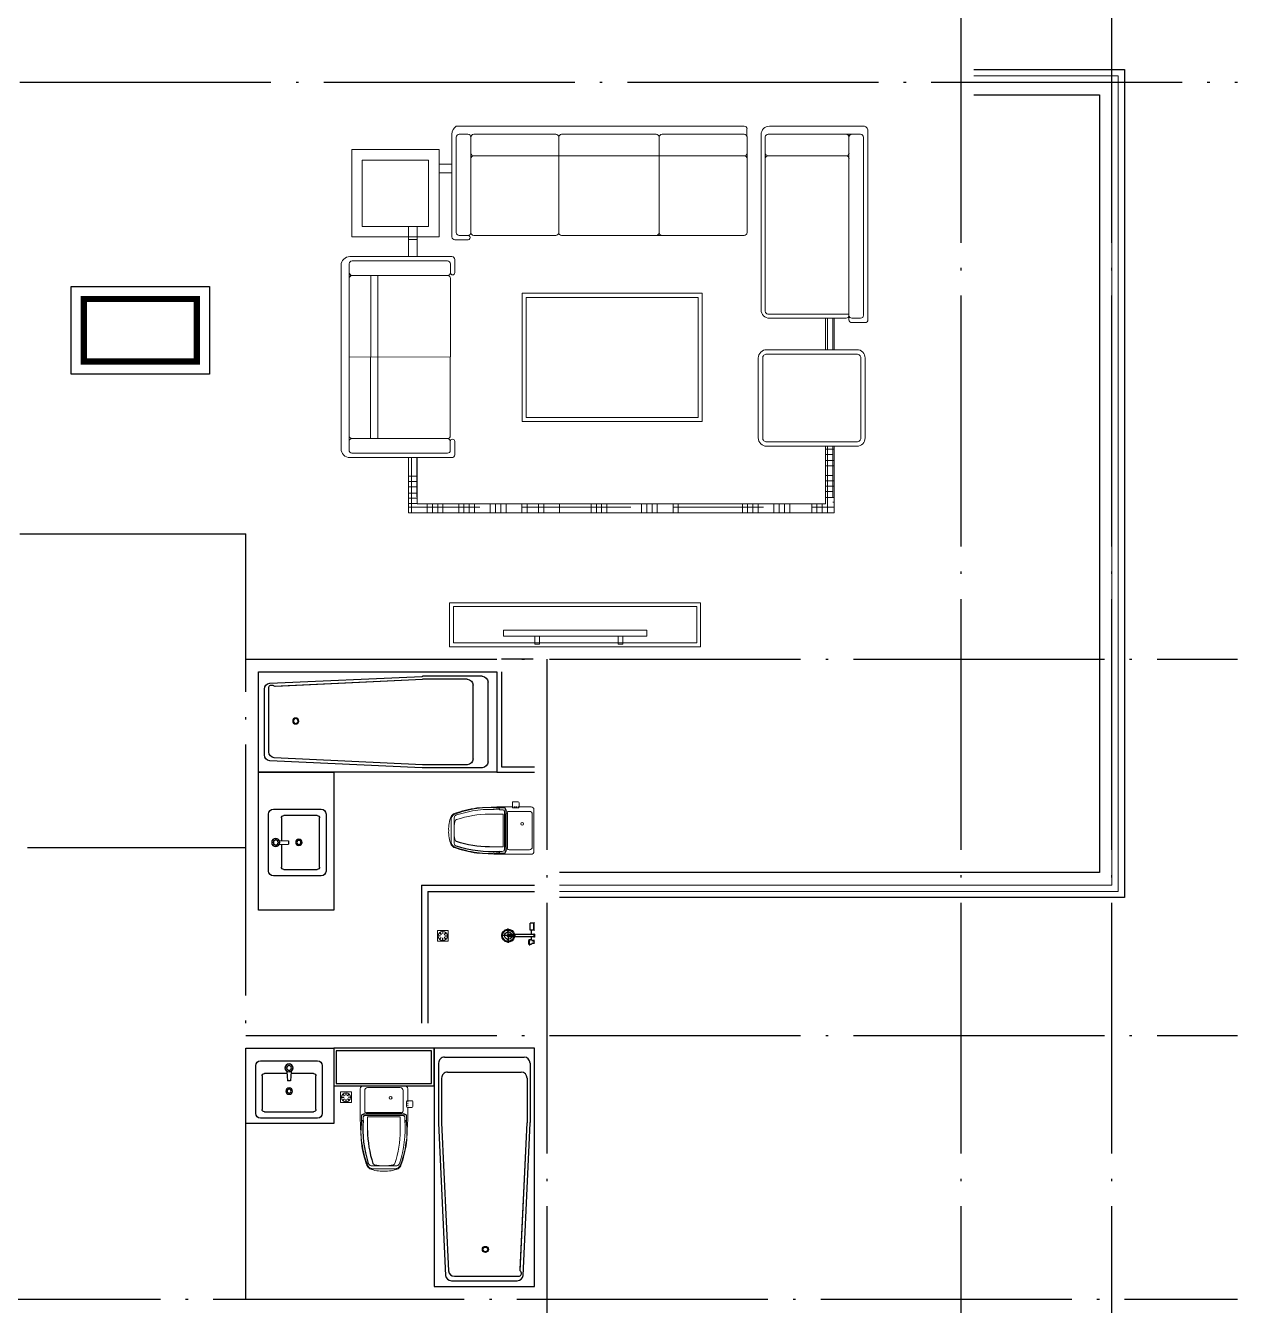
# Model space of a CAD drawing. Extents: x 110900 to 173900, y 7197 to 51694.
# Drawn here: x 147521 to 157176, y 26310 to 36510 of the extents above; entities that cross this region are included whole.
import ezdxf

# ---------------------------------------------------------------- set-up
doc = ezdxf.new("R2010")
doc.units = 0
doc.header["$LTSCALE"] = 1000
doc.header["$MEASUREMENT"] = 0
doc.linetypes.add('DOTE', pattern=[2.4200000000000004, 2, -0.2, 0.02, -0.2])
for name, color, linetype in [('DOTE', 1, 'DOTE'), ('hz', 254, 'Continuous'), ('PUB_TEXT', 255, 'Continuous'), ('厨卫', 154, 'Continuous'), ('平面洁具', 9, 'Continuous'), ('看线', 5, 'Continuous'), ('管井', 236, 'Continuous')]:
    doc.layers.add(name, color=color, linetype=linetype)
doc.layers.add('五金', color=136, linetype='Continuous', lineweight=9)
doc.layers.add('家具', color=33, linetype='Continuous', lineweight=9)
doc.styles.add('C-2007.06.19$0$C-05.28(ok)$0$STANDARD', font='GBENOR', dxfattribs={"bigfont": 'GBCBIG'})

# ---------------------------------------------------------------- blocks, each defined once
blk = doc.blocks.new('A$C25AA54E1')
at = {"ltscale": 20}
for p, q in [((918.3806398103479, 3081.283177424804), (3211.34546013223, 3081.283177424804)), ((3234.39762226562, 2996.971037350246), (3234.39762226562, 3060.811871763668)), ((3412.651158190332, 3081.283177424804), (4162.789895931492, 3081.283177424804)), ((883.5583664940204, 2198.787361320457), (883.5583664940204, 3017.442343011382)), ((3234.469025848433, 2233.609552693786), (3234.469025848201, 2996.284170333995)), ((3346.699882970192, 3015.331902204663), (3346.699882970192, 1617.164867533138)), ((4197.612169247819, 3046.46090410836), (4197.612169247819, 1539.274527175934)), ((1011.641675622668, 2175.90415314096), (906.4415746734012, 2175.90415314096)), ((1711.587444592267, 2210.726344514405), (1057.354674412869, 2210.726344514405)), ((3211.585817669053, 2210.726344514405), (1757.353860951029, 2210.726344514405)), ((883.2927024560049, 2042.172486745752), (71.10492289974354, 2042.172486745752)), ((0.7568959982600063, 1971.824459844967), (-0.0007625480648130178, 510.6958305992885)), ((906.0265973445494, 1914.062591278343), (906.1492217360064, 2019.262620758731)), ((870.7174712414853, 614.157910077949), (872.1794416122139, 1868.389014719753)), ((1442.963714531623, 1750.216044837143), (2878.053004455054, 1750.216044837143)), ((1442.963714531623, 727.7824485326419), (1442.963714531623, 1750.216044837143)), ((2878.053004455054, 1750.216044837143), (2878.053004455054, 727.7824485326419)), ((4023.815861328971, 1551.213592312997), (3412.651158190332, 1551.213592312997)), ((4046.699069508351, 1574.096800492262), (4046.699069508351, 1539.274527175934)), ((4174.728961068438, 1516.391318996553), (4069.582277687732, 1516.391318996553)), ((3324.716124563478, 1234.200903066318), (3324.716124563478, 596.671909271623)), ((4109.677135620965, 1300.152178286458), (3390.667399783619, 1300.152178286458)), ((4175.628410841106, 596.671909271623), (4175.628410841106, 1234.200903066318)), ((2878.053004455054, 727.7824485326419), (1442.963714531623, 727.7824485326419)), ((905.363812067546, 463.2043229772244), (905.4863741940353, 568.3509349252563)), ((3390.667399783619, 530.7206340514822), (4109.677135620965, 530.7206340514822)), ((882.4539460805245, 440.3478036972228), (70.34726435341872, 440.3478036972228))]:
    blk.add_line(p, q, dxfattribs=at)
for p, q in [((918.3806398103479, 2994.227494133753), (918.3806398103479, 2233.609634636901)), ((1011.256617355859, 3017.442343011731), (941.5954886879772, 3017.442343011382)), ((1034.471466233488, 2994.227494133753), (1034.471466233488, 2233.609634636901)), ((1711.347087055678, 3017.442343011382), (1057.686315111117, 3017.442343011382)), ((1734.470652771648, 2996.284170326428), (1734.470652771648, 2233.609552693786)), ((2511.34627359407, 3017.442343011382), (1757.594218487851, 3017.442343011382)), ((2534.469839310274, 2996.284170326428), (2534.469839310274, 2233.609552693786)), ((3211.34546013223, 3017.442343011382), (2557.593405026244, 3017.442343011382)), ((3379.675520580262, 2996.284170333995), (3379.675520580262, 1606.172988329781)), ((4069.913918385981, 3017.442343011382), (3402.799086296232, 3017.442343011382)), ((4046.699069508351, 2994.227494133753), (4046.699069508351, 1573.637241840013)), ((4139.575047053862, 3017.442343011382), (4069.913918385981, 3017.442343011382)), ((4162.789895931492, 2994.227494133753), (4162.789895931259, 1574.096800492378)), ((781.4584509159904, 2779.821162939072), (883.5583664940204, 2779.821162939072)), ((3211.34546013223, 2845.61929724738), (1057.595031949459, 2845.61929724738)), ((4024.715311101638, 2845.61929724738), (3402.799086296232, 2845.61929724738)), ((781.4584509159904, 2709.473136037588), (883.5583664940204, 2709.473136037588)), ((536.1117707432713, 2283.375696658273), (536.1117707432713, 2042.172486745752)), ((606.4597976447549, 2283.375696851173), (606.4597976447549, 2042.172486745752)), ((602.5027211315464, 2177.639425573405), (536.1117707432713, 2177.639425573405)), ((941.2638479897287, 2210.726426457521), (1011.588258054107, 2210.726426457521)), ((502.5027211315464, 2040.696011079126), (502.5027211315464, 2042.172486745752)), ((64.48942801705562, 1915.428571427008), (64.57062711729668, 1985.089652769966)), ((87.81252014753409, 2008.277425952372), (848.4298629106488, 2007.390826971969)), ((871.2863821906503, 1984.480960984947), (871.2044099499471, 1914.156598696252)), ((63.9482875179965, 569.0002166916383), (65.46699305530638, 1871.904681733693)), ((65.4637110887561, 1869.089067310793), (64.48942801728845, 1915.428571426892)), ((86.6488228305243, 1892.187877106247), (849.3229223322123, 1891.29888070689)), ((86.6488228305243, 1892.187877105782), (849.3229223322123, 1891.298880706425)), ((87.67720119981095, 1892.186678396771), (848.2945439629257, 1891.300079416367)), ((235.7982764760964, 592.0147677045316), (236.2852971276734, 1892.013456227258)), ((292.6911996102426, 591.9484515625518), (293.1782202618197, 1891.947140085278)), ((1475.939352141693, 1717.240407227073), (2845.077366844984, 1717.240407227073)), ((1475.939352141693, 760.7580861427123), (1475.939352141693, 1717.240407227073)), ((2845.077366844984, 1717.240407227073), (2845.077366844984, 760.7580861427123)), ((4046.699069508351, 1584.189229923068), (3401.659278986976, 1584.189229923068)), ((3859.75199497072, 1301.515415184549), (3859.75199497072, 1551.213592312997)), ((3875.915964431595, 1551.213592312997), (3875.915964431595, 1302.656331226695)), ((3917.795024196384, 1551.213592312997), (3917.795024196384, 1301.580183129292)), ((3930.100021872204, 1300.152178286458), (3930.100021872204, 1551.213592312997)), ((4139.906687752111, 1551.213592312997), (4069.582277687732, 1551.213592312997)), ((64.7330059807282, 1242.213794752257), (871.4484564268496, 1241.273462398909)), ((3359.538397880038, 1234.200903066318), (3359.538397880038, 596.671909271623)), ((4109.677135620965, 1265.329904969782), (3390.667399783619, 1265.329904969782)), ((4140.806137524545, 596.671909271623), (4140.806137524545, 1234.200903066318)), ((2845.077366844984, 760.7580861427123), (1475.939352141693, 760.7580861427123)), ((63.86708841798827, 499.339135348564), (63.9482875179965, 569.0002166916383)), ((87.19018054823391, 592.1879898740444), (847.8076052544639, 591.3013907981804)), ((870.5821522937622, 498.0671625224641), (870.6641245344654, 568.3915248110425)), ((3390.667399783619, 565.5429073680425), (4109.677135620965, 565.5429073680425)), ((3859.75199497072, 70.34732846473344), (3859.75199497072, 530.7206340514822)), ((3875.915964431595, 530.7206340514822), (3875.915964431595, -0.0006984367500990629)), ((3917.795024196384, 530.7206340514822), (3917.795024196384, 127.960794660612)), ((3930.100021872204, -0.0006984367500990629), (3930.100021872204, 530.7206340514822)), ((87.05486160051078, 476.0972423182102), (847.6722863067407, 475.2106432428118)), ((536.1117707435042, 440.3478036972228), (536.1117707432713, -0.0006984367500990629)), ((560.623661366757, 440.3478036972228), (560.623661366757, -0.0006984367500990629)), ((602.5027211315464, 440.3478036972228), (602.5027211315464, 127.960794660612)), ((606.4597976447549, 440.3478036972228), (606.4597976447549, 70.34732846473344)), ((3930.100021872204, 506.7406081918161), (3859.75199497072, 506.7406081918161)), ((3917.795024196617, 464.8615484271431), (3859.75199497072, 464.8615484271431)), ((3930.100021872204, 416.0272297747433), (3859.75199497072, 416.0272297747433)), ((3930.100021872204, 374.1481700099539), (3859.75199497072, 374.1481700099539)), ((606.4597976447549, 291.9982707090676), (536.1117707432713, 291.9982707090676)), ((602.5027211317793, 250.1192109443946), (536.1117707432713, 250.1192109443946)), ((606.4597976447549, 208.2401511796052), (536.1117707432713, 208.2401511796052)), ((3917.795024196617, 296.6241030992242), (3859.75199497072, 296.6241030992242)), ((3930.100021872204, 254.7450433344347), (3859.75199497072, 254.7450433344347)), ((3930.100021872204, 212.8659835696453), (3859.75199497072, 212.8659835696453)), ((606.4597976447549, 157.8638883972308), (536.1117707432713, 157.8638883972308)), ((606.4597976447549, 115.9848286324413), (536.1117707432713, 115.9848286324413)), ((3917.795024196617, 170.9869238049723), (3859.75199497072, 170.9869238049723)), ((3930.100021872204, 122.1526051525725), (3859.75199497072, 122.1526051525725)), ((606.4597976447549, 74.10576886765193), (536.1117707432713, 74.10576886765193)), ((1105.051438309019, 44.20267513103317), (536.1117707432713, 44.20267513103317)), ((606.4597976447549, 86.08173489582259), (602.5027211317793, 86.08173489582259)), ((606.4597976447549, 70.34732846473344), (3859.75199497072, 70.34732846473344)), ((686.2608406611253, 70.34732846473344), (686.2608406611253, -0.0006984367500990629)), ((728.1399004259147, 70.34732846473344), (728.1399004259147, -0.0006984367500990629)), ((770.0189601907041, 70.34732846473344), (770.0189601907041, -0.0006984367500990629)), ((811.8980199554935, 70.34732846473344), (811.8980199554935, -0.0006984367500990629)), ((937.5351992498618, 70.34732846473344), (937.5351992498618, -0.0006984367500990629)), ((979.4142590146512, 70.34732846473344), (979.4142590146512, -0.0006984367500990629)), ((1021.293318779441, 70.34732846473344), (1021.293318779441, -0.0006984367500990629)), ((1063.17237854423, 70.34732846473344), (1063.17237854423, -0.0006984367500990629)), ((1188.809557838598, 70.34732846473344), (1188.809557838598, -0.0006984367500990629)), ((1230.688617603388, 70.34732846473344), (1230.688617603388, -0.0006984367500990629)), ((1272.567677368177, 70.34732846473344), (1272.567677368177, -0.0006984367500990629)), ((1314.446737132967, 70.34732846473344), (1314.446737132967, -0.0006984367500990629)), ((1440.083916427335, 70.34732846473344), (1440.083916427335, -0.0006984367500990629)), ((2310.148872663965, 44.20267513103317), (1440.083916427335, 44.20267513103317)), ((1481.962976192124, 70.34732846473344), (1481.962976192124, -0.0006984367500990629)), ((1573.842035956914, 70.34732846473344), (1573.842035956914, -0.0006984367500990629)), ((1615.721095721703, 70.34732846473344), (1615.721095721703, -0.0006984367500990629)), ((1741.358275016071, 70.34732846473344), (1741.358275016071, -0.0006984367500990629)), ((1992.632633604808, 70.34732846473344), (1992.632633604808, -0.0006984367500990629)), ((2034.511693369597, 70.34732846473344), (2034.511693369597, -0.0006984367500990629)), ((2076.390753134387, 70.34732846473344), (2076.390753134387, -0.0006984367500990629)), ((2118.269812899176, 70.34732846473344), (2118.269812899176, -0.0006984367500990629)), ((2393.906992193544, 70.34732846473344), (2393.906992193544, -0.0006984367500990629)), ((2435.786051958334, 70.34732846473344), (2435.786051958334, -0.0006984367500990629)), ((2477.665111723123, 70.34732846473344), (2477.665111723123, -0.0006984367500990629)), ((2519.544171487913, 70.34732846473344), (2519.544171487913, -0.0006984367500990629)), ((2645.181350782281, 70.34732846473344), (2645.181350782281, -0.0006984367500990629)), ((3365.246307018911, 44.20267513103317), (2645.181350782281, 44.20267513103317)), ((2687.06041054707, 70.34732846473344), (2687.06041054707, -0.0006984367500990629)), ((3197.730067959754, 70.34732846473344), (3197.730067959754, -0.0006984367500990629)), ((3239.609127724543, 70.34732846473344), (3239.609127724543, -0.0006984367500990629)), ((3281.488187489333, 70.34732846473344), (3281.488187489333, -0.0006984367500990629)), ((3323.367247254122, 70.34732846473344), (3323.367247254122, -0.0006984367500990629)), ((3449.00442654849, 70.34732846473344), (3449.00442654849, -0.0006984367500990629)), ((3490.88348631328, 70.34732846473344), (3490.88348631328, -0.0006984367500990629)), ((3532.762546078069, 70.34732846473344), (3532.762546078069, -0.0006984367500990629)), ((3574.641605842859, 70.34732846473344), (3574.641605842859, -0.0006984367500990629)), ((3750.278785137227, 70.34732846473344), (3750.278785137227, -0.0006984367500990629)), ((3930.100021872204, 44.20267513103317), (3750.278785137227, 44.20267513103317)), ((3792.157844902016, 70.34732846473344), (3792.157844902016, -0.0006984367500990629)), ((3834.036904666806, 70.34732846473344), (3834.036904666806, -0.0006984367500990629)), ((3930.100021872204, 86.08173489582259), (3917.795024196617, 86.08173489582259)), ((536.1117707432713, -0.0006984367500990629), (3930.100021872204, -0.0006984367500990629))]:
    blk.add_line(p, q)
blk.add_lwpolyline([(781.4584509159104, 2895.203268743644), (781.4584509159104, 2198.757802462758), (85.01298463501007, 2198.757802462758), (85.01298463501007, 2895.203268743644)], close=True, dxfattribs=at)
blk.add_lwpolyline([(697.8849949622017, 2811.629812789935), (697.8849949622017, 2282.331258416467), (168.5864405887187, 2282.331258416467), (168.5864405887187, 2811.629812789935)], close=True)
at = {"ltscale": 20, "extrusion": (0, 0, -1)}
for centre, major_axis, ratio, start_param, end_param in [((953.3906916857231, 3020.769384654472), (-49.43492109714919, 49.43492109714918), 0.9999999999949295, 5.450179854177006, 6.544087876733417), ((3211.34546013223, 3058.068328547175), (16.41537706555899, 16.41537706555899), 0.9999999999952889, -0.7853981633998038, 0.6966887281092213), ((4162.789895931492, 3046.46090410836), (24.62306559830904, 24.62306559830904), 0.9999999999997962, -0.7853981633975502, 0.78539816339755), ((906.4415746734012, 2198.787361320341), (16.18087167898193, 16.18087167898193), 0.9999999999952617, 2.356194490189976, 3.926990816989611), ((1011.588258054107, 2233.609634636785), (-16.18087167898193, 16.18087167898193), 0.9999999999952617, 2.356194490189976, 3.926990816989611), ((1711.587444592267, 2233.609552693786), (-16.18087167898193, 16.18087167898193), 0.9999999999952617, 2.356194490189976, 3.926990816989611), ((1757.353860951029, 2233.609552693786), (16.18087167898193, 16.18087167898193), 0.9999999999952617, 2.356194490189976, 3.926990816989611), ((2511.586631130893, 2233.609552693786), (-16.18087167898193, 16.18087167898193), 0.9999999999952617, 2.356194490189976, 3.926990816989611), ((2557.353047489421, 2233.609552693786), (16.18087167898193, 16.18087167898193), 0.9999999999952617, 2.356194490189976, 3.926990816989611), ((3211.585817669053, 2233.609552693786), (-16.18087167898193, 16.18087167898193), 0.9999999999952617, 2.356194490189976, 3.926990816989611), ((4023.815861328971, 1574.096800492378), (16.18087167921042, 16.18087167921042), 0.9999999999822817, 0.7853981633961329, 2.356194490183486), ((4174.728961068438, 1539.274527175934), (-16.18087167898193, 16.18087167898193), 0.9999999999952617, 2.356194490189976, 3.926990816989611)]:
    blk.add_ellipse(centre, major_axis=major_axis, ratio=ratio, start_param=start_param, end_param=end_param, dxfattribs=at)
at = {"ltscale": 20}
for centre, major_axis, ratio, start_param, end_param in [((3412.651158190332, 3015.331902204663), (-46.63459393614902, 46.63459393614902), 0.9999999999962625, -0.785398163399317, 0.785398163399317), ((71.10492289974354, 1971.824459844269), (49.7435668651639, 49.7435668651639), 0.9999999999987447, 0.7853981633980759, 2.356194490181788), ((883.2660291024949, 2019.289294112241), (-16.18087167878352, 16.18087167878352), 0.9999999999993547, 3.925825186747918, 5.496621513537082), ((848.3212173166685, 1914.183272049879), (-16.18087167871481, 16.18087167871481), 0.9999999999874984, 2.355028859941349, 3.925825186753834), ((849.2962489789352, 1868.415688073263), (16.18087167888955, 16.18087167888955), 0.9999999999557189, 5.496621513515241, 7.067417840364605), ((849.2962489789352, 1868.415688073263), (16.18087167888955, 16.18087167888955), 0.9999999999557189, 5.496621513515241, 7.067417840364605), ((888.6156167227309, 1914.136303658015), (12.41426127055885, 12.40619184037719), 0.9843071922759038, 2.347445796428546, 5.489038450018339), ((3412.651158190332, 1617.164867533138), (46.63459393614903, 46.63459393614902), 0.9999999999962625, 2.356194490190476, 3.92699081698911), ((4069.582277687732, 1539.274527175934), (16.18087167898193, 16.18087167898193), 0.9999999999952617, 2.356194490189976, 3.926990816989611), ((3390.667399783619, 1234.200903066318), (-46.63459393609081, 46.63459393609082), 0.9999999999987589, -0.7853981633980689, 0.7853981633980687), ((4109.677135620965, 1234.200903066318), (46.63459393609082, 46.63459393609082), 0.9999999999987589, 5.497787143781517, 7.068583470577655), ((847.8342786079738, 614.1845834315754), (-16.18087167877308, 16.18087167877308), 0.9999999999802957, 2.355028859937748, 3.925825186757436), ((70.34726435341872, 510.6958305987064), (49.74356686515966, 49.74356686515966), 0.9999999999989152, 2.356194490185183, 3.926990816987784), ((847.7809319009539, 568.4181981645525), (-16.18087167878352, 16.18087167878352), 0.9999999999993547, 3.925825186747918, 5.496621513537082), ((888.0752493641339, 568.3712298681494), (12.41424283189967, 12.40619277557658), 0.9843085810448725, -0.7941469320344435, 2.34744572155535), ((3390.667399783619, 596.671909271623), (46.63459393609082, 46.63459393609082), 0.9999999999987589, 2.356194490191724, 3.926990816987862), ((4109.677135620965, 596.671909271623), (-46.63459393609081, 46.63459393609082), 0.9999999999987589, 2.356194490191724, 3.926990816987862), ((882.4806194340345, 463.2309963306179), (-16.18087167883109, 16.18087167883109), 0.9999999999934635, 2.355028859954518, 3.925825186750864)]:
    blk.add_ellipse(centre, major_axis=major_axis, ratio=ratio, start_param=start_param, end_param=end_param, dxfattribs=at)
at = {"extrusion": (0, 0, -0.9999999999999998)}
for centre, major_axis, ratio, start_param, end_param in [((941.5954886879772, 2994.227494133636), (16.41537706564577, 16.41537706564577), 0.9999999999935177, 3.926990816990482, 5.497787143778897), ((1057.686315111117, 2994.227494133636), (16.41537706553934, 16.41537706553934), 0.9999999999964552, 3.926990816983999, 5.497787143770337), ((3402.799086296232, 2868.834146125009), (-16.41537706568312, 16.41537706568312), 0.9999999999963961, 3.926990816989044, 5.409077708485713)]:
    blk.add_ellipse(centre, major_axis=major_axis, ratio=ratio, start_param=start_param, end_param=end_param, dxfattribs=at)
at = {"extrusion": (0, 0, -1)}
for centre, major_axis, ratio, start_param, end_param in [((1011.256617355859, 2994.227494133636), (16.41537706553936, 16.41537706553936), 0.9999999999864237, -0.7853981634042365, 0.7853981634042362), ((1711.347087055678, 2994.227494133636), (-16.41537706579386, 16.41537706579386), 0.9999999999794374, 0.7853981634077295, 2.267485054887573), ((1757.594218487851, 2994.227494133636), (16.41537706579386, 16.41537706579386), 0.9999999999794371, 4.015700252292013, 5.497787143771856), ((2511.34627359407, 2994.227494133636), (-16.41537706566159, 16.41537706566159), 0.999999999994236, 0.7853981634003302, 2.267485054894856), ((2557.593405026244, 2994.227494133636), (16.41537706566159, 16.41537706566159), 0.9999999999942359, 4.01570025228473, 5.497787143779256), ((3211.34546013223, 2994.227494133636), (-16.41537706566159, 16.41537706566159), 0.999999999994236, 0.7853981634003302, 2.267485054894856), ((4023.484220630722, 2994.227494133636), (16.41537706559756, 16.41537706559756), 0.9999999999993905, -0.785398163397753, 0.7853981633977529), ((4069.913918385981, 2994.227494133636), (-16.41537706559756, 16.41537706559756), 0.9999999999993906, 5.497787143781833, 7.068583470577339), ((4139.575047053862, 2994.227494133636), (16.41537706565577, 16.41537706565578), 0.99999999997224, -0.7853981634213576, 0.7853981634063136), ((1057.595031949459, 2868.834146125009), (-16.41537706579386, 16.41537706579386), 0.9999999999794374, 3.926990816997523, 5.409077708477366), ((3211.34546013223, 2822.404448369751), (16.41537706555899, 16.41537706555899), 0.9999999999952889, -0.7853981633998038, 0.6966887281092213), ((4024.715311101638, 2822.404448369751), (-16.41537706565393, 16.41537706565393), 0.9999999999946821, 0.7853981634001072, 2.26748505490007), ((941.2638479897287, 2233.609634636785), (16.18087167898193, 16.18087167898193), 0.9999999999952617, 2.356194490189976, 3.926990816989611), ((4069.582277687732, 1574.096800492378), (16.18087167898193, 16.18087167898193), 0.9999999999952617, 2.356194490189976, 3.926990816989611), ((4139.906687752111, 1574.096800492378), (-16.18087167898193, 16.18087167898193), 0.9999999999952617, 2.356194490189976, 3.926990816989611)]:
    blk.add_ellipse(centre, major_axis=major_axis, ratio=ratio, start_param=start_param, end_param=end_param, dxfattribs=at)
at = {"extrusion": (0, 0, -0.9999999999999999)}
blk.add_ellipse((3402.799086296232, 2994.227494133636), major_axis=(16.41537706568311, 16.41537706568312), ratio=0.9999999999963961, start_param=4.015700252283667, end_param=5.497787143780336, dxfattribs=at)
for centre, major_axis, ratio, start_param, end_param in [((3211.34546013223, 2868.834146125009), (16.41537706566159, 16.41537706566159), 0.999999999994236, 3.926990816990123, 5.40907770848465), ((4024.715311101638, 2868.834146125009), (16.41537706568312, 16.41537706568312), 0.9999999999963961, 3.926990816989044, 5.409077708485713), ((1057.595031949459, 2822.404448369751), (16.41537706561391, 16.41537706561391), 0.9999999999899127, 0.7853981634024919, 2.267485054896835), ((3402.799086296232, 2822.404448369751), (16.41537706565393, 16.41537706565393), 0.9999999999946821, 0.7853981634001072, 2.26748505490007), ((87.78546022367664, 1985.062592846109), (-16.41537706538476, 16.41537706538476), 0.9999999999982017, -0.786563793643375, 0.7842325331583346), ((848.4031895573717, 1984.507634338457), (16.18087167865653, 16.18087167865653), 0.9999999999946897, 5.496621513539825, 7.06741784034512), ((87.6501412759535, 1868.971845290391), (-16.41537706538476, 16.41537706538476), 0.9999999999982017, -0.786563793643375, 0.7842325331583346), ((87.7042611236684, 1915.401511503151), (16.41537706538476, 16.41537706538476), 0.9999999999982015, 2.355028859951433, 3.925825186743112), ((88.67854410456493, 1869.061929775518), (-16.41537706548238, 16.41537706548238), 0.9999999999847389, -0.6978543583677407, 0.7842325331650657), ((88.67854410479777, 1869.061929775518), (16.41537706537947, 16.41537706537947), 0.9999999999995579, 0.8729419684448783, 2.355028859952111), ((88.73245114739984, 1915.309029789525), (-16.41537706579015, 16.41537706579015), 0.9999999999474024, 0.7842325331837339, 2.26631942465306), ((88.73245114763267, 1915.309029789409), (-16.41537706540871, 16.41537706540871), 0.9999999999993272, 0.7842325331577715, 2.266319424679504), ((3401.659278986976, 1606.172988329781), (15.54486464546062, 15.54486464546062), 0.9999999999862773, 2.356194490185483, 3.926990816994103), ((3390.667399783619, 1234.200903066318), (-22.01152833760715, 22.01152833760715), 0.9999999999835469, -0.7853981634056748, 0.7853981634056746), ((4109.677135620965, 1234.200903066318), (22.01152833760716, 22.01152833760716), 0.9999999999835469, 5.497787143766431, 7.068583470585261), ((87.21724047209136, 615.402822980308), (16.41537706538476, 16.41537706538476), 0.9999999999981899, 2.355028859951427, 3.925825186753148), ((87.16312062437646, 568.9731567676645), (-16.41537706544304, 16.41537706544304), 0.9999999999911071, -0.7865637936469223, 0.7842325331568669), ((3390.667399783619, 596.671909271623), (22.01152833772358, 22.01152833772358), 0.9999999999729694, 2.35619449017135, 3.926990816985798), ((4109.677135620965, 596.671909271623), (-22.0115283378982, 22.0115283378982), 0.9999999999870208, 2.356194490178376, 3.926990816993731), ((87.08192152436823, 499.3120754247066), (-16.41537706525861, 16.41537706525861), 0.9999999999935012, 0.7842325331606732, 2.355028859954086), ((847.6989596604835, 498.0938358758576), (-16.18087167877308, 16.18087167877308), 0.9999999999802957, 2.355028859937748, 3.925825186757436)]:
    blk.add_ellipse(centre, major_axis=major_axis, ratio=ratio, start_param=start_param, end_param=end_param)
at = {"ltscale": 20, "extrusion": (0, 0, -0.9999999999999999)}
blk.add_ellipse((1011.588258054107, 2193.315207856009), major_axis=(12.70333333498662, 12.67655860629283), ratio=0.9429872195307343, start_param=-0.8157856729866981, end_param=2.325806980603095, dxfattribs=at)
at = {"ltscale": 20, "extrusion": (0, 0, -0.9999999999999998)}
blk.add_ellipse((1057.354674412869, 2233.609552693786), major_axis=(-16.18087167907989, 16.18087167907988), ratio=0.9999999999831545, start_param=3.926990816995664, end_param=5.497787143773715, dxfattribs=at)
blk = doc.blocks.new('R37777777777')
at = {"layer": '家具', "ltscale": 0.5}
blk.add_lwpolyline([(1083651.513411456, -53168.71019325257), (1083301.513411456, -53168.71019325257), (1083301.513411456, -55168.71019325257), (1083651.513411456, -55168.71019325257)], close=True, dxfattribs=at)
at = {"layer": '家具', "ltscale": 40}
for points in [[(1083621.513411456, -53198.71019325257), (1083331.513411456, -53198.71019325257), (1083331.513411456, -55138.71019325257), (1083621.513411456, -55138.71019325257)], [(1083519.519712096, -54740.76457094468), (1083566.021412822, -54740.76457094468), (1083566.021412822, -53596.65581556052), (1083519.519712096, -53596.65581556052)], [(1083566.021412822, -53885.6025711816), (1083631.513411456, -53885.6025711816), (1083631.513411456, -53847.26836394903), (1083566.021412822, -53847.26836394903)], [(1083566.021412822, -54549.75628407873), (1083631.513411456, -54549.75628407873), (1083631.513411456, -54511.42207684615), (1083566.021412822, -54511.42207684615)]]:
    blk.add_lwpolyline(points, close=True, dxfattribs=at)
blk = doc.blocks.new('ma2')
at = {"layer": '厨卫', "color": 0}
for centre, radius, start, end in [((712.4397293468937, -340.4294771072455), 881.4089537639704, 175.7102634410839, 198.2941325647518), ((703.8273664154112, -352.850587095134), 834.3315730198825, 180.1819425780539, 198.4972610620786)]:
    blk.add_arc(centre, radius, start, end, dxfattribs=at)
at = {"layer": '家具', "color": 0}
for p, q in [((0, 0), (-166.5, 0)), ((0, 0), (166.5, 0)), ((-189, -22.5), (-189, -274.5)), ((-153, -36), (-153, -198)), ((0, -13.5), (-130.5, -13.5)), ((0, -13.5), (130.5, -13.5)), ((153, -36), (153, -198)), ((189, -22.5), (189, -122.0254213614389)), ((180, -125.0999999998603), (180, -164.6999999999534)), ((191.7000000001863, -117.9000000001397), (187.2000000001863, -117.9000000001397)), ((191.7000000001863, -171.9000000001397), (187.2000000001863, -171.9000000001397)), ((189, -121.200333661167), (189, -129.7378550155554)), ((189, -136.9619115462992), (189, -146.4845315185376)), ((189, -153.1339471887331), (189, -161.6714685431216)), ((189, -170.1148700807244), (189, -274.5)), ((191.7000000001863, -117.9000000001397), (222.3000000007451, -117.9000000001397)), ((191.7000000001863, -171.9000000001397), (222.3000000007451, -171.9000000001397)), ((229.5, -125.0999999998603), (229.5, -164.6999999999534)), ((-180, -230.4000000001397), (-138.5999999996275, -211.5)), ((-180, -230.4000000001397), (-180, -316.4254094343632)), ((-180, -230.4000000001397), (0, -230.4000000001397)), ((-175.5, -279), (-175.5, -280.3469112922903)), ((-166.5, -274.5), (-171, -274.5)), ((-166.5, -252.9000000001397), (-166.5, -274.5)), ((-148.5, -234.9000000001397), (0, -234.9000000001397)), ((-138.5999999996275, -211.5), (0, -211.5)), ((-130.5, -220.5), (0, -220.5)), ((-130.5, -250.1999999999534), (-130.5, -355.5)), ((0, -246.5999999998603), (-126.8999999994412, -246.5999999998603)), ((-118.7999999998137, -246.5999999998603), (0, -246.5999999998603)), ((138.6000000005588, -211.5), (0, -211.5)), ((130.5, -220.5), (0, -220.5)), ((180, -230.4000000001397), (0, -230.4000000001397)), ((148.5, -234.9000000001397), (0, -234.9000000001397)), ((118.8000000007451, -246.5999999998603), (0, -246.5999999998603)), ((0, -246.5999999998603), (126.9000000003725, -246.5999999998603)), ((130.5, -250.1999999999534), (130.5, -355.5)), ((180, -230.4000000001397), (138.6000000005588, -211.5)), ((166.5, -252.9000000001397), (166.5, -274.5)), ((166.5, -274.5), (171, -274.5)), ((175.5, -279), (175.5, -280.3469112922903)), ((180, -230.4000000001397), (180, -316.4254094343632)), ((-77.39916105940938, -636.3000000000466), (-101.8862989675254, -636.3000000000466)), ((93.06087754387408, -659.6999999999534), (-93.06087754294276, -659.6999999999534)), ((-67.5, -636.3000000000466), (-77.39916105940938, -636.3000000000466)), ((-67.5, -636.3000000000466), (0, -636.3000000000466)), ((67.5, -636.3000000000466), (0, -636.3000000000466)), ((0, -659.6999999999534), (93.06087754387408, -659.6999999999534)), ((67.5, -636.3000000000466), (77.39916105940938, -636.3000000000466)), ((77.39916105940938, -636.3000000000466), (101.8862989684567, -636.3000000000466))]:
    blk.add_line(p, q, dxfattribs=at)
blk.add_circle((53.10000000055879, -94.5), 11.40815247663667, dxfattribs=at)
for centre, radius, start, end in [((-166.5, -22.5), 22.5, 90, 180), ((166.5, -22.5), 22.5, 0, 90), ((-130.5, -36), 22.5, 90, 180), ((130.5, -36), 22.5, 0, 90), ((-130.5, -198), 22.5, 180, 270), ((130.5, -198), 22.5, 270, 0), ((187.2000000001863, -125.0999999998603), 7.2, 90, 180), ((187.2000000001863, -164.6999999999534), 7.2, 180, 270), ((222.3000000007451, -125.0999999998603), 7.2, 0, 90), ((222.3000000007451, -164.6999999999534), 7.2, 270, 0), ((6805.708689086139, -14.98956554476172), 6999.521077242298, 182.1247541061041, 183.6000563417639), ((315.9997481284663, -366.8548092211131), 499.0547252698382, 170.0177249498389, 190.1148802118945), ((-171, -279), 4.5, 90, 180), ((-148.5, -252.9000000001397), 18, 90, 180), ((-126.8999999994412, -250.1999999999534), 3.6, 90, 180), ((-712.4397293459624, -340.4294771070126), 881.4089537639704, 341.7058674352483, 4.289736558916106), ((126.9000000003725, -250.1999999999534), 3.6, 0, 90), ((148.5, -252.9000000001397), 18, 0, 90), ((171, -279), 4.5, 0, 90), ((-315.999748127535, -366.8548092208803), 499.0547252698382, 349.8851197881055, 9.98227505016114), ((-6805.708688990213, -14.98956555104814), 6999.521077147583, 356.3999436582361, 357.875245893896), ((-703.8273664144799, -352.850587095134), 834.3315730198825, 341.5027389379214, 359.8180574219461), ((749.1395910214633, -320.9842596482486), 938.6835635739402, 188.1773252605921, 199.5371123268662), ((594.2509733149782, -352.8633294566534), 776.2321552453669, 187.5236788309576, 201.3401300184077), ((-594.2509733149782, -352.8633294566534), 776.2321552453669, 338.6598699815923, 352.4763211690424), ((-749.075333350338, -321.0035344087519), 938.6165597252316, 340.4626847572233, 351.8237832072882), ((-122.7765990523621, -630.3817124427296), 13.5, 199.5371123268662, 212.7351400685429), ((-70.42896267399192, -596.7297718022019), 75.73124732212365, 212.7351400685429, 236.252720039565), ((-116.1856549186632, -630.4243820346892), 13.5, 201.3401300184077, 225.0456671177679), ((117.4627921506763, -396.4031826078426), 344.1924834331063, 225.0456671177679, 228.0776655614675), ((-99.85239377990365, -611.0890470207669), 25.2928630336992, 193.7470556061474, 265.387626009144), ((-91.53043877147138, -625.7263711621054), 34.00808285177626, 231.9313491334848, 272.5793075874444), ((-12.88828185852617, -423.2266014702618), 256.5972770769422, 247.1572968181039, 272.8790446030137), ((-70.33155621122569, -611.8393892205786), 18, 198.4972610620786, 250.8187481424693), ((-15.12868216913193, -386.4469691873528), 249.9794124911297, 255.8484349526227, 273.4075284237138), ((12.88828185852617, -423.226601468632), 256.5972770785842, 267.1209553969863, 292.8427031818961), ((15.12868217006326, -386.4469691873528), 249.9794124911297, 266.5924715762862, 284.1515650473773), ((70.33155621215701, -611.8393892205786), 18, 289.1812518575307, 341.5027389379214), ((91.5304387724027, -625.7263711621054), 34.00808285177626, 267.4206924125555, 308.0686508665152), ((99.85239378083497, -611.0890470207669), 25.2928630336992, 274.612373990856, 346.2529443938527), ((70.42896267492324, -596.7297718022019), 75.73124732212365, 303.7472799604349, 327.2648599314571), ((-117.4627921497449, -396.4031826076098), 344.1924834331063, 311.9223344385325, 314.9543328822321), ((116.1856549195945, -630.4243820346892), 13.5, 314.9543328822321, 338.6598699815923), ((122.7765990523621, -630.3817124427296), 13.5, 327.2648599314571, 340.4628876731337)]:
    blk.add_arc(centre, radius, start, end, dxfattribs=at)
blk = doc.blocks.new('x6')
at = {"layer": '厨卫', "color": 0}
for p, q in [((227.1291524255648, 0), (-227.1291524246335, 0)), ((-265.229152424261, -38.09999999997672), (-265.229152424261, -419.0999999999767)), ((-195.3791524246335, -101.5999999999767), (-15.59883185569197, -101.5999999999767)), ((-18.80374188814312, -56.60799438098911), (-32.26827924326062, -56.60799438098911)), ((-13.27133092004806, -43.28686512657441), (-22.77435069065541, -33.74818694696296)), ((-13.10795861016959, -70.08991301618516), (-22.49373077228665, -79.74398196034599)), ((-16.48222255054861, -84.34926661441568), (-12.69999999925494, -158.2079943810822)), ((9.313225746154785e-10, -37.80425249191467), (9.313225746154785e-10, -24.33971513737924)), ((9.313225746154785e-10, -75.41173627017997), (9.313225746154785e-10, -88.8762736247154)), ((16.48222255147994, -84.34926661441568), (12.70000000111759, -158.2079943810822)), ((22.49299382977188, -33.47129033843521), (13.10722166765481, -43.12535928259604)), ((22.77435069251806, -79.46780181513168), (13.2713309219107, -69.92912363552023)), ((15.59883185662329, -101.5999999999767), (195.3791524255648, -101.5999999999767)), ((18.80374189000577, -56.60799438098911), (32.26827924419194, -56.60799438098911)), ((265.2291524251923, -419.0999999999767), (265.2291524251923, -38.09999999997672)), ((-214.4291524244472, -387.3499999999767), (-214.4291524244472, -120.6500000000233)), ((-12.69999999925494, -158.2079943810822), (12.70000000111759, -158.2079943810822)), ((214.4291524253786, -120.6500000000233), (214.4291524253786, -387.3499999999767)), ((195.3791524255648, -406.4000000000233), (-195.3791524246335, -406.4000000000233)), ((-227.1291524246335, -457.2000000000698), (227.1291524255648, -457.2000000000698))]:
    blk.add_line(p, q, dxfattribs=at)
for centre, radius in [((9.313225746154785e-10, -56.60799438098911), 32.26827924368117), ((9.313225746154785e-10, -56.60799438098911), 18.80374188911082), ((-0.9688588986173272, -241.2999999999302), 25.4), ((-0.9688588986173272, -241.2999999999302), 15.95985148249019)]:
    blk.add_circle(centre, radius, dxfattribs=at)
for centre, radius, start, end in [((-227.1291524246335, -38.09999999997672), 38.09999999999999, 90, 180), ((227.1291524255648, -38.09999999997672), 38.09999999999999, 0, 90), ((-195.3791524246335, -120.6500000000233), 19.05, 90, 180), ((195.3791524255648, -120.6500000000233), 19.05, 0, 90), ((-195.3791524246335, -387.3499999999767), 19.05, 180, 270), ((195.3791524255648, -387.3499999999767), 19.05, 270, 0), ((-227.1291524246335, -419.0999999999767), 38.09999999999999, 180, 270), ((227.1291524255648, -419.0999999999767), 38.09999999999999, 270, 0)]:
    blk.add_arc(centre, radius, start, end, dxfattribs=at)
blk = doc.blocks.new('qqqewere')
at = {"layer": '厨卫'}
for p, q in [((430646.5493158384, 215955.9013095651), (430646.5493158384, 214055.349698706)), ((431446.4328834286, 215955.9013095651), (430646.5493158384, 215955.9013095651)), ((431446.4328834286, 214055.349698706), (431446.4328834286, 215955.9013095651)), ((430736.9704301836, 215866.008030274), (430682.4628772956, 214651.831689633)), ((431285.3393425467, 215872.75217659), (430766.6428567204, 215872.75217659)), ((431308.7761975655, 215908.3875192936), (430784.2060017015, 215908.3875192936)), ((431410.5193219715, 214651.831689633), (431356.0117690834, 215866.008030274)), ((430760.4470581776, 215830.7262698701), (430705.9415536778, 214649.2720770995)), ((430760.3460477291, 215818.9766812034), (430705.9415536778, 214649.2720770995)), ((431387.0406455893, 214649.2720770995), (431332.5351410895, 215830.7262698701)), ((430682.184658542, 214174.1341743847), (430682.184658542, 214646.6973883811)), ((430705.9415536778, 214292.9186500634), (430705.9415536778, 214649.2720770995)), ((431387.0406455893, 214292.9186500634), (431387.0406455893, 214649.2720770995)), ((431410.797540725, 214174.1341743847), (431410.797540725, 214646.6973883811)), ((431339.5268553178, 214245.4048597919), (430753.4553439493, 214245.4048597919)), ((431363.2837504536, 214126.6203841132), (430729.6984488135, 214126.6203841132)), ((430646.5493158384, 214055.349698706), (431446.4328834286, 214055.349698706))]:
    blk.add_line(p, q, dxfattribs=at)
for radius in [23.75689513573889, 19.00551610859111]:
    blk.add_circle((431038.472550762, 215658.9401203684), radius, dxfattribs=at)
for centre, radius, start, end in [((430784.2060017015, 215860.8737290222), 47.51379027147777, 90, 173.7965521041173), ((430776.1460436432, 215849.8814693475), 24.76650583881204, 112.5637563871532, 230.6630561310794), ((431285.3393425467, 215825.2383863186), 47.51379027147777, 6.632514621064487, 90), ((431308.7761975655, 215860.8737290222), 47.51379027147777, 6.203447895882674, 90), ((430729.6984488135, 214646.6973883811), 47.51379027147777, 173.7965521041173, 180), ((431363.2837504536, 214646.6973883811), 47.51379027147777, 0, 6.203447895882674), ((430753.4553439493, 214292.9186500634), 47.51379027147777, 180, 270), ((431339.5268553178, 214292.9186500634), 47.51379027147777, 270, 0), ((430729.6984488135, 214174.1341743847), 47.51379027147777, 180, 270), ((431363.2837504536, 214174.1341743847), 47.51379027147777, 270, 0)]:
    blk.add_arc(centre, radius, start, end, dxfattribs=at)
at = {"layer": '厨卫', "style": 'C-2007.06.19$0$C-05.28(ok)$0$STANDARD', "text_generation_flag": 4, "width": 0.8000000000465661, "flags": 9}
for tag in ['YSIZE', 'XSIZE']:
    blk.add_attdef(tag, (431446.4328834286, 215005.6255041356), '', height=0.5939223783934722, dxfattribs=at)
blk = doc.blocks.new('A$C56722DB7')
at = {"layer": '五金', "color": 0}
for points in [[(85.82233329315204, 85.82233446394093), (85.82233329315204, 1.445412635803223e-06), (2.743909135460854e-07, 1.445412635803223e-06), (2.748565748333931e-07, 85.82233446394093)], [(9.932467175764032, 43.27378234872594), (9.932467175764032, 41.59826454753056), (25.50449067086447, 41.59826454753056), (25.50449067086447, 43.27378234872594)], [(19.84811175300274, 66.48703717952594), (18.66334175376687, 65.30226718029007), (29.67442516388837, 54.29118377016857), (30.85919516312424, 55.47595376940444)], [(19.33529755903874, 19.84811292402446), (20.5200675582746, 18.66334292478859), (31.5311509683961, 29.67442633514293), (30.34638096916024, 30.85919633437879)], [(43.27378117816988, 75.88986756326631), (41.5982633769745, 75.88986756326631), (41.5982633769745, 60.31784406816587), (43.27378117816988, 60.31784406816587)], [(42.54855238983873, 9.932468346320093), (44.22407019103412, 9.932468346320093), (44.22407019103412, 25.50449184142053), (42.54855238983873, 25.50449184142053)], [(66.48703600896988, 65.9742229853291), (65.30226600973401, 67.15899298456497), (54.29118259961251, 56.14790957421064), (55.47595259884838, 54.96313957497478)], [(65.97422181454021, 19.33529872982763), (67.15899181377608, 20.5200687290635), (56.14790840318892, 31.531152139185), (54.96313840395305, 30.34638213994913)], [(75.88986639271025, 42.54855356039479), (75.88986639271025, 44.22407136159018), (60.31784289760981, 44.22407136159018), (60.31784289760981, 42.54855356039479)]]:
    blk.add_lwpolyline(points, close=True, dxfattribs=at)
blk.add_circle((42.91116678400431, 42.9111679547932), 36.56169166270411, dxfattribs=at)
blk = doc.blocks.new('reertyt')
at = {"layer": '平面洁具', "color": 0}
for p, q in [((446986.9579590417, 206190.6328480079), (446932.9579590425, 206190.6328480079)), ((446980.9579590418, 205986.7918225403), (446980.9579590418, 206190.6328480079)), ((446991.4579590416, 206190.6328480079), (446988.4579590417, 206190.6328480079)), ((446989.9579590416, 206193.6328480078), (446989.9579590416, 206247.6328480071)), ((446989.9579590416, 206192.1328480079), (446989.9579590416, 206189.1328480079)), ((446989.9579590416, 206187.6328480079), (446989.9579590416, 206133.6328480087)), ((446992.9579590416, 206190.6328480079), (447046.9579590408, 206190.6328480079)), ((446998.9579590415, 205986.7918225403), (446998.9579590415, 206190.6328480079)), ((446948.6255854496, 205983.7918225403), (446886.8976880747, 205983.7918225403)), ((446886.8976880747, 205980.7918225404), (446886.8976880747, 205983.7918225403)), ((446889.8976880747, 205986.7918225403), (446889.8976880747, 206016.7918225398)), ((446945.6255854497, 206016.7918225398), (446889.8976880747, 206016.7918225398)), ((446945.6255854497, 205986.7918225403), (446889.8976880747, 205986.7918225403)), ((446945.6255854497, 205986.7918225403), (446945.6255854497, 206016.7918225398)), ((446980.9579590418, 206004.79182254), (446945.6255854497, 206004.79182254)), ((446948.6255854496, 205980.7918225404), (446948.6255854496, 205983.7918225403)), ((446977.9579590418, 205986.7918225403), (447001.9579871063, 205986.7918225403)), ((446977.9579590418, 205980.7918225404), (446977.9579590418, 205986.7918225403)), ((446977.9579590418, 205983.7918225403), (447001.9579871063, 205983.7918225403)), ((446977.9579590418, 205980.7918225404), (447001.9579871063, 205980.7918225404)), ((447002.096228539, 206004.79182254), (446998.9579590415, 206005.8379123833)), ((447024.2910838237, 206004.79182254), (446998.9579590415, 206004.79182254)), ((447001.9579871063, 205980.7918225404), (447001.9579871063, 205986.7918225403)), ((447020.0910838237, 206023.3918225398), (447020.0910838237, 206017.3918225399)), ((447029.0910838236, 205980.7918225404), (447029.0910838236, 206000.158134601)), ((447053.0910838232, 205980.7918225404), (447053.0910838232, 206000.158134601)), ((447062.0910838231, 206023.3918225398), (447062.0910838231, 206017.3918225399))]:
    blk.add_line(p, q, dxfattribs=at)
for centre, radius, start, end in [((446989.9579590416, 206190.6328480079), 50.99999999925785, 281.5369589873163, 258.4630410126837), ((446989.9579590416, 206190.6328480079), 44.99999999934516, 281.5369589873163, 258.4630410126837), ((446989.9579590416, 206190.6328480079), 29.99999999956344, 287.4576031642039, 252.5423968357962), ((446989.9579590416, 206190.6328480079), 8.999999999869074, 0, 180), ((447041.0910838234, 205951.3918225408), 74.9999999989062, 73.73979522176309, 106.2602047782369), ((447041.0910838234, 205945.3918225409), 74.99999999888881, 73.73979522176309, 106.2602047782369), ((447041.0910838234, 206017.3918225399), 20.99999999969332, 180, 244.7762136979974), ((447018.1477366521, 205996.0347036419), 14.19160846636337, 349.2672384930061, 32.40010507131205), ((447041.0910838234, 205993.3918225402), 8.999999999869033, 180, 0), ((447064.0344309948, 205996.0347036419), 14.19160846636337, 147.5998949286879, 190.732761506994), ((447041.0910838234, 206017.3918225399), 20.99999999969332, 295.2237863020026, 0)]:
    blk.add_arc(centre, radius, start, end, dxfattribs=at)

msp = doc.modelspace()

# ---------------------------------------------------------------- linework, layer by layer
at = {"layer": 'DOTE'}
for p, q in [((154976.0245290619, 20259.50001152116), (154976.0245290619, 40859.50001152453)), ((156176.0245290619, 20259.50001152116), (156176.0245290619, 40859.50001152453)), ((147476.0245290619, 36059.50001152453), (157176.0245290619, 36059.50001152453)), ((147476.0245290616, 32459.50001152453), (149276.0245290623, 32459.50001152453)), ((149276.0245290619, 26359.50001152453), (149276.0245290623, 32459.50001152453)), ((149276.0245290623, 31459.50001152453), (157176.0245290619, 31459.50001152453)), ((151676.0245290619, 20259.50001152116), (151676.024529062, 31459.50001152453)), ((140276.0245290619, 29959.50001152453), (149276.0245290621, 29959.50001152453)), ((149276.0245290621, 28459.50001152453), (157176.0245290619, 28459.50001152453)), ((144176.0245290619, 26359.50001152453), (157176.0245290619, 26359.50001152453))]:
    msp.add_line(p, q, dxfattribs=at)
at = {"layer": 'PUB_TEXT', "ltscale": 0.8}
msp.add_lwpolyline([(147884.2221694923, 34431.4753608671), (148985.8498628045, 34431.4753608671), (148985.8498628045, 33733.08981420449), (147884.2221694923, 33733.08981420449)], close=True, dxfattribs=at)
at = {"layer": 'PUB_TEXT', "ltscale": 0.8, "const_width": 49.99999999999999}
msp.add_lwpolyline([(147984.2221694923, 34331.4753608671), (148885.8498628045, 34331.4753608671), (148885.8498628045, 33833.08981420449), (147984.2221694923, 33833.08981420449)], close=True, dxfattribs=at)
at = {"layer": '厨卫'}
for p, q in [((150676.0245290562, 29659.5000115197), (150676.0245290562, 28559.50001153105)), ((150676.0245290562, 29659.5000115197), (151576.0245290562, 29659.5000115197)), ((150726.0245290562, 29609.5000115197), (150726.0245290562, 28559.50001153105)), ((150726.0245290562, 29609.5000115197), (151576.0245290562, 29609.5000115197))]:
    msp.add_line(p, q, dxfattribs=at)
for points in [[(149976.0245290651, 29497.39320857479), (149976.0245290651, 29459.94159928436), (149376.0245290649, 29459.94159928436), (149376.0245290559, 30559.61644392816), (149976.0245290562, 30559.61644392816), (149976.0245290562, 30559.61644392816)], [(149313.4761383485, 27758.97483159497), (149276.0245290579, 27758.97483159497), (149276.0245290579, 28358.9748315952), (149976.1409614674, 28359.50001151836), (149976.0245290579, 27758.97483159497), (149976.0245290579, 27758.97483159497)]]:
    msp.add_lwpolyline(points, close=True, dxfattribs=at)
at = {"layer": '家具'}
for points in [[(155076.0245290577, 36109.50001152512), (156226.0245290619, 36109.50001152453), (156226.0245290616, 29609.50001152419), (151776.0245290642, 29609.50001152459)], [(155076.0245290602, 36059.50001152512), (156176.0245290623, 36059.50001152453), (156176.0245290616, 29659.50001152419), (151776.0245290642, 29659.50001152459)]]:
    msp.add_lwpolyline(points, dxfattribs=at)
at = {"layer": '看线'}
for points in [[(155076.0245290577, 36159.50001152512), (156276.0245290621, 36159.50001152448), (156276.0245290616, 29559.50001152419), (151776.0245290642, 29559.50001152459)], [(155076.0245290602, 35959.50001152512), (156076.0245290619, 35959.50001152459), (156076.0245290616, 29759.50001152419), (151776.0245290642, 29759.50001152459)]]:
    msp.add_lwpolyline(points, dxfattribs=at)
at = {"layer": '管井'}
for p, q in [((151563.7386283028, 31459.50001152541), (151313.7146282993, 31459.50001152541)), ((151276.5761400678, 31359.61644355935), (151276.576139915, 30559.61644392886)), ((151316.5761399197, 30599.61644392327), (151316.576140071, 31359.6164435845)), ((151276.576139915, 30559.61644392886), (151576.576139915, 30559.61644389812)), ((151576.5761399197, 30599.61644389719), (151316.5761399197, 30599.61644392327))]:
    msp.add_line(p, q, dxfattribs=at)
for points in [[(149976.1409614675, 28058.9748315952), (150776.1409614675, 28058.9748315952), (150776.1409614675, 28358.9748315952), (149976.1409614675, 28358.9748315952)], [(149996.1409614675, 28078.9748315952), (150756.1409614675, 28078.9748315952), (150756.1409614675, 28338.9748315952), (149996.1409614675, 28338.9748315952)]]:
    msp.add_lwpolyline(points, close=True, dxfattribs=at)

# ---------------------------------------------------------------- block references
at = {"layer": 'hz', "xscale": -1, "rotation": 90}
msp.add_blockref('R37777777777', (97730.83028003888, 1115211.013422974), dxfattribs=at)
at = {"layer": '厨卫', "xscale": -1}
for name, p, rotation in [('qqqewere', (365331.925838621, 462006.0493273568), 90), ('ma2', (151571.3820971042, 30094.34672278451), 270), ('x6', (149457.2431177319, 29999.13663408911), 90), ('A$C56722DB7', (150887.8290595125, 29297.52677962446), 90), ('reertyt', (357556.8163515927, 476246.6952717066), 90)]:
    msp.add_blockref(name, p, dxfattribs=dict(at, rotation=rotation))
msp.add_blockref('x6', (149619.8382866556, 28258.9748315952), dxfattribs=at)
at = {"layer": '厨卫'}
msp.add_blockref('ma2', (150376.1409614675, 28058.9748315952), dxfattribs=at)
at = {"layer": '厨卫', "rotation": 180}
msp.add_blockref('A$C56722DB7', (150116.9844607252, 28011.33086339245), dxfattribs=at)
at = {"layer": '家具'}
msp.add_blockref('A$C25AA54E1', (150034.3445437223, 32627.05610423349), dxfattribs=at)
at = {"layer": '家具', "rotation": 180}
msp.add_blockref('qqqewere', (582222.5738448962, 242414.8497102243), dxfattribs=at)

doc.saveas('drawing.dxf')
